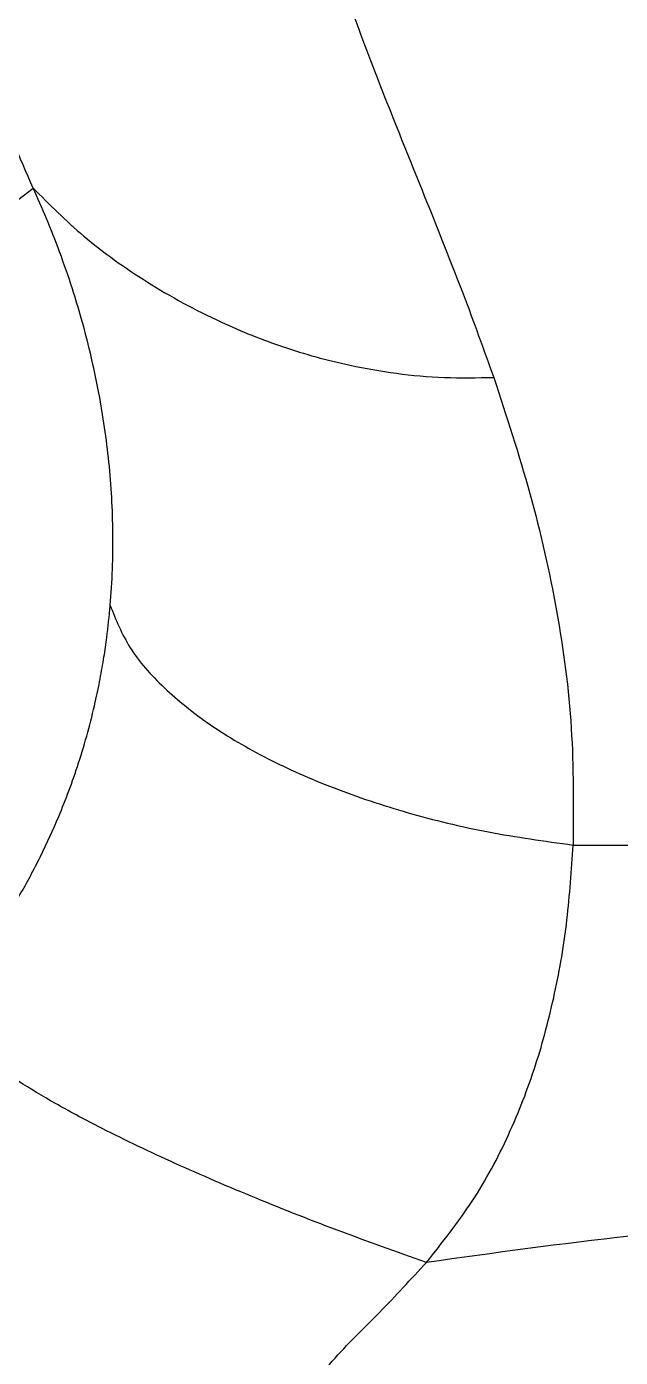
# Model space of a CAD drawing. Extents: x 832 to 912, y 781 to 934.
# Drawn here: x 843.092 to 845.116, y 853.556 to 858.092 of the extents above; entities that cross this region are included whole.
import ezdxf

# ---------------------------------------------------------------- set-up
doc = ezdxf.new("R2010")
doc.units = 0
doc.header["$MEASUREMENT"] = 0
doc.layers.add('1', color=4, linetype='Continuous')

# ---------------------------------------------------------------- blocks, each defined once
blk = doc.blocks.new('2026 SOVEREIGN HL')
at = {"layer": '1', "color": 3, "linetype": 'Continuous', "lineweight": 25}
blk.add_line((10.9916, 60.1463), (11.3856, 60.447), dxfattribs=at)
for points, knots in [([(11.3856, 60.447), (11.3396, 60.5525), (11.2487, 60.7608), (11.1372, 61.0855), (11.0286, 61.4702), (10.933, 61.9223), (10.8952, 62.2704), (10.8763, 62.4448)], [0, 0, 0, 0, 0.170194, 0.336139, 0.501669, 0.750341, 1, 1, 1, 1]), ([(12.2809, 61.8258), (12.2942, 61.7279), (12.3209, 61.5314), (12.4058, 61.2403), (12.5062, 60.9532), (12.6214, 60.6615), (12.7383, 60.373), (12.8536, 60.0841), (12.9211, 59.8965), (12.9552, 59.8017)], [0, 0, 0, 0, 0.1409068, 0.2827155, 0.4241924, 0.5651538, 0.7185937, 0.8577166, 1, 1, 1, 1]), ([(11.6482, 59.0242), (11.6512, 59.0653), (11.657, 59.1471), (11.6583, 59.2699), (11.6542, 59.3917), (11.6446, 59.512), (11.63, 59.6307), (11.6092, 59.755), (11.5827, 59.8793), (11.5518, 59.9978), (11.5171, 60.1128), (11.4778, 60.2264), (11.433, 60.3409), (11.401, 60.4127), (11.3856, 60.447)], [0, 0, 0, 0, 0.086136, 0.171287, 0.255423, 0.338513, 0.42053, 0.501438, 0.596867, 0.680196, 0.75114, 0.841066, 0.924072, 1, 1, 1, 1]), ([(11.3856, 60.447), (11.4412, 60.3913), (11.5558, 60.2763), (11.771, 60.1229), (11.9999, 59.9969), (12.2334, 59.9032), (12.4351, 59.8464), (12.6211, 59.8141), (12.7845, 59.7985), (12.8987, 59.8006), (12.9552, 59.8017)], [0, 0, 0, 0, 0.161293, 0.332682, 0.507168, 0.63642, 0.762071, 0.843324, 0.922514, 1, 1, 1, 1]), ([(12.9552, 59.8017), (12.9986, 59.6698), (13.0854, 59.4058), (13.1754, 59.0062), (13.229, 58.605), (13.2269, 58.3402), (13.2258, 58.2076)], [0, 0, 0, 0, 0.248919, 0.498592, 0.749025, 1, 1, 1, 1]), ([(11.0751, 57.6668), (11.1073, 57.7052), (11.1731, 57.7837), (11.2608, 57.9073), (11.341, 58.036), (11.4122, 58.1687), (11.4665, 58.2876), (11.5086, 58.3943), (11.5419, 58.4899), (11.5721, 58.591), (11.596, 58.6867), (11.6139, 58.7725), (11.6267, 58.8461), (11.6389, 58.9292), (11.6447, 58.9879), (11.6482, 59.0242)], [0, 0, 0, 0, 0.0936102, 0.1914613, 0.2904462, 0.3898546, 0.4909224, 0.5544043, 0.6234751, 0.698249, 0.7711741, 0.826812, 0.8790129, 0.9250256, 1, 1, 1, 1]), ([(11.6482, 59.0242), (11.6676, 58.9757), (11.7062, 58.8787), (11.8262, 58.7421), (11.9843, 58.6151), (12.1799, 58.5003), (12.4065, 58.3994), (12.6596, 58.3154), (12.9328, 58.2481), (13.1283, 58.2211), (13.2258, 58.2076)], [0, 0, 0, 0, 0.1237334, 0.2478159, 0.3727367, 0.498432, 0.6245008, 0.7504003, 0.8756453, 1, 1, 1, 1]), ([(12.7259, 56.7848), (12.7802, 56.8532), (12.8884, 56.9892), (13.0099, 57.2172), (13.1021, 57.4551), (13.1666, 57.7012), (13.2093, 57.952), (13.2203, 58.1224), (13.2258, 58.2076)], [0, 0, 0, 0, 0.169539, 0.337421, 0.504604, 0.669829, 0.834855, 1, 1, 1, 1]), ([(13.2258, 58.2076), (13.3054, 58.2076), (13.4671, 58.2074), (13.7141, 58.2071), (13.9695, 58.2068), (14.2333, 58.2065), (14.4941, 58.2062), (14.7135, 58.206), (14.8905, 58.2058), (15.0354, 58.2057), (15.1857, 58.2055), (15.3413, 58.2054), (15.5022, 58.2052), (15.6687, 58.205), (15.8406, 58.2048), (16.0773, 58.2046), (16.3882, 58.2042), (16.6767, 58.2039), (16.8819, 58.2036), (16.9932, 58.2035), (17.1069, 58.2034), (17.2229, 58.2033), (17.3412, 58.2031), (17.4791, 58.203), (17.6436, 58.2028), (17.7837, 58.2027), (17.882, 58.2026), (17.9308, 58.2025), (17.9809, 58.2025), (18.0321, 58.2024), (18.0846, 58.2024), (18.1382, 58.2023), (18.2484, 58.2022), (18.4015, 58.2021), (18.584, 58.2019), (18.7195, 58.2017), (18.8136, 58.2016), (18.872, 58.2016), (18.9065, 58.2015), (18.9225, 58.2015), (18.9267, 58.2015), (18.928, 58.2015), (18.9284, 58.2015), (18.9285, 58.2015)], [0, 0, 0, 0, 0.042808, 0.086987, 0.132554, 0.179523, 0.227912, 0.271484, 0.296197, 0.321805, 0.348314, 0.37573, 0.404058, 0.433304, 0.463474, 0.494571, 0.557753, 0.626596, 0.64557, 0.664937, 0.684698, 0.704854, 0.725405, 0.746352, 0.776639, 0.810939, 0.819193, 0.82765, 0.836311, 0.845176, 0.854244, 0.863517, 0.872995, 0.911358, 0.942877, 0.967519, 0.981474, 0.991542, 0.997718, 0.999346, 0.999795, 0.999928, 1, 1, 1, 1]), ([(12.7259, 56.7848), (12.6239, 56.8211), (12.4198, 56.8937), (12.1269, 57.0097), (11.8518, 57.1284), (11.6301, 57.2348), (11.4597, 57.3263), (11.333, 57.4025), (11.2365, 57.4697), (11.1667, 57.5279), (11.119, 57.5776), (11.086, 57.6248), (11.0788, 57.6527), (11.0751, 57.6668)], [0, 0, 0, 0, 0.129619, 0.259395, 0.387597, 0.512988, 0.594828, 0.675394, 0.755162, 0.814974, 0.875294, 0.936731, 1, 1, 1, 1]), ([(15.5777, 56.97), (15.4132, 56.9706), (15.0864, 56.9717), (14.6039, 56.9594), (14.0469, 56.9318), (13.4179, 56.881), (12.956, 56.8168), (12.7259, 56.7848)], [0, 0, 0, 0, 0.168751, 0.335189, 0.499558, 0.750613, 1, 1, 1, 1]), ([(12.1795, 55.0874), (12.1751, 55.1697), (12.1663, 55.3337), (12.1574, 55.5768), (12.1605, 55.816), (12.1839, 56.0104), (12.2258, 56.1582), (12.2713, 56.263), (12.3315, 56.3601), (12.4281, 56.4792), (12.5684, 56.6138), (12.6732, 56.7276), (12.7259, 56.7848)], [0, 0, 0, 0, 0.1263616, 0.2515698, 0.3759378, 0.4999522, 0.5618814, 0.6238865, 0.6859685, 0.7482454, 0.8735152, 1, 1, 1, 1])]:
    blk.add_open_spline(points, degree=3, knots=knots, dxfattribs=at)

msp = doc.modelspace()

# ---------------------------------------------------------------- block references
at = {"layer": '1'}
msp.add_blockref('2026 SOVEREIGN HL', (831.7292, 797.0948), dxfattribs=at)

doc.saveas('drawing.dxf')
